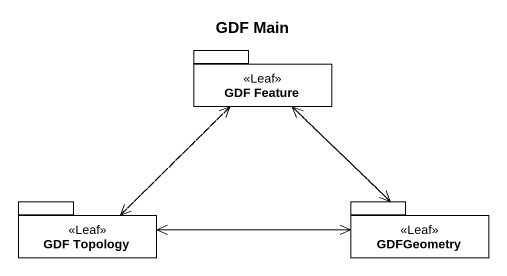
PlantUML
@startuml
title GDF Main
package "GDF Feature" as GDF_Feature <<Leaf>> {
}
package "GDF Topology" as GDF_Topology <<Leaf>> {
}
package GDFGeometry <<Leaf>> {
}
GDF_Feature ..> GDF_Topology
GDF_Feature ..> GDFGeometry
GDF_Topology .up.> GDF_Feature
GDF_Topology .right.> GDFGeometry
GDFGeometry .up.> GDF_Feature
GDFGeometry .left.> GDF_Topology
@enduml
